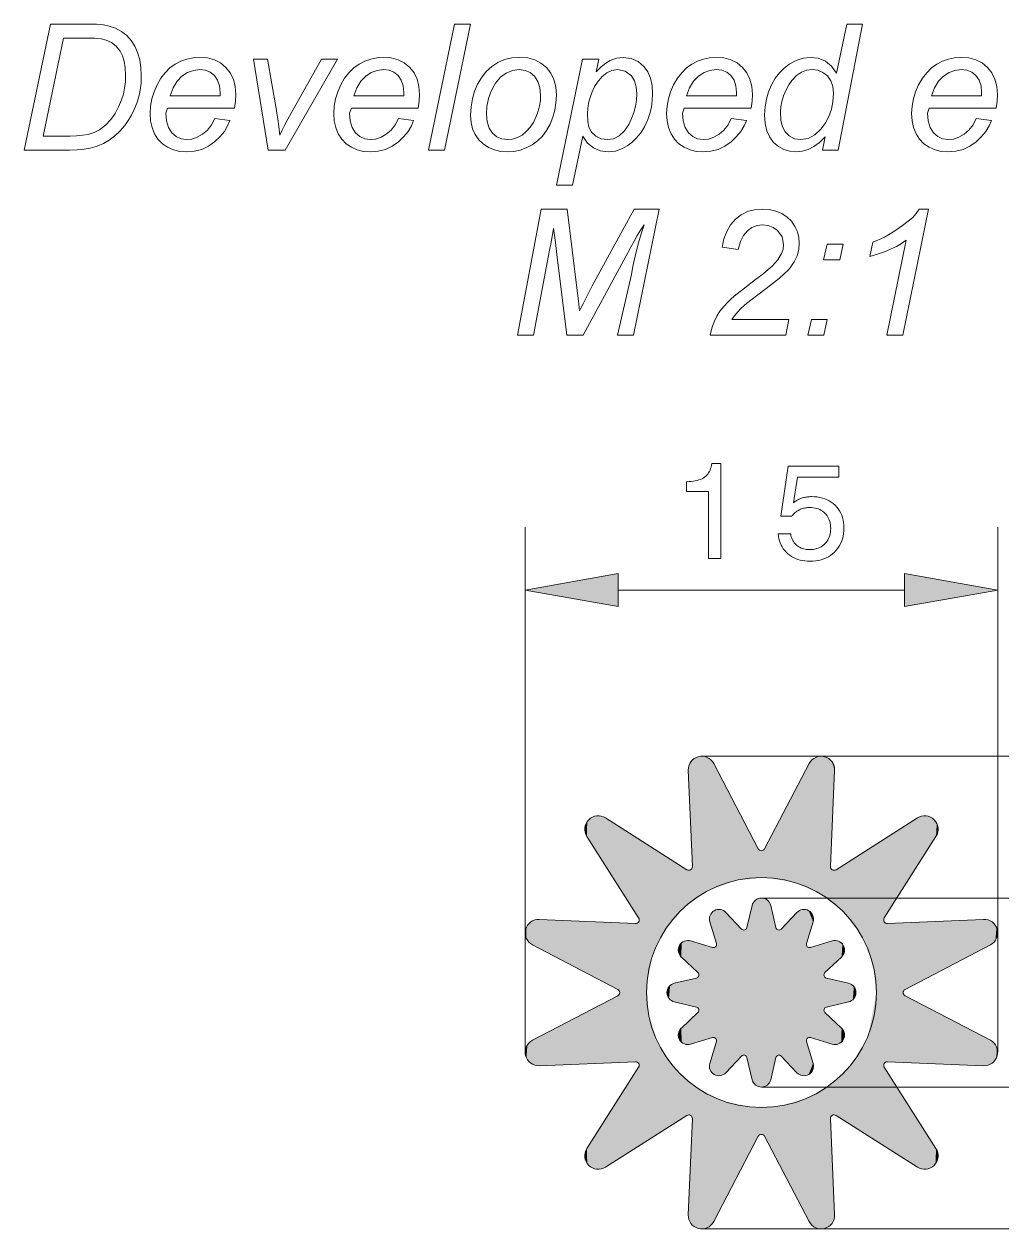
# Model space of a CAD drawing. Extents: x 0 to 594, y 0 to 521.
# Drawn here: x 472.44 to 503.48, y 78.55 to 116.78 of the extents above; entities that cross this region are included whole.
import ezdxf

# ---------------------------------------------------------------- set-up
doc = ezdxf.new("R2010")
doc.units = 0

msp = doc.modelspace()

# ---------------------------------------------------------------- linework, layer by layer
at = {"color": 7, "lineweight": 13, "ltscale": 0.416678}
for p, q in [((488.351, 84.154), (488.351, 100.821)), ((503.351, 84.154), (503.351, 100.821))]:
    msp.add_line(p, q, dxfattribs=at)
at = {"color": 7, "lineweight": 13, "ltscale": 0.227278}
msp.add_line((491.305, 98.821), (500.397, 98.821), dxfattribs=at)
at = {"color": 7, "lineweight": 13}
for p, q in [((493.956, 93.548), (523.502, 93.548)), ((493.956, 78.548), (523.502, 78.548))]:
    msp.add_line(p, q, dxfattribs=at)
at = {"color": 7, "lineweight": 13, "ltscale": 0.076371}
for p, q in [((495.75, 90.609), (494.337, 93.318)), ((495.952, 90.609), (497.365, 93.318)), ((493.658, 90.049), (493.528, 93.101)), ((498.044, 90.049), (498.174, 93.101)), ((491.85, 88.241), (488.798, 88.372)), ((499.852, 88.241), (502.904, 88.372)), ((491.85, 83.855), (488.798, 83.725)), ((499.852, 83.855), (502.904, 83.725)), ((493.658, 82.048), (493.528, 78.996)), ((498.044, 82.048), (498.174, 78.996)), ((495.75, 81.487), (494.337, 78.779)), ((495.952, 81.487), (497.365, 78.779))]:
    msp.add_line(p, q, dxfattribs=at)
at = {"color": 7, "lineweight": 13, "ltscale": 0.076513}
for p, q in [((493.483, 89.948), (490.9, 91.59)), ((498.219, 89.948), (500.802, 91.59)), ((491.951, 88.416), (490.31, 90.999)), ((499.751, 88.416), (501.392, 90.999)), ((491.951, 83.68), (490.31, 81.097)), ((499.751, 83.68), (501.392, 81.097)), ((493.483, 82.149), (490.9, 80.507)), ((498.219, 82.149), (500.802, 80.507))]:
    msp.add_line(p, q, dxfattribs=at)
at = {"color": 7, "lineweight": 13, "ltscale": 0.018089}
for p, q in [((495.39, 88.11), (495.555, 88.814)), ((496.312, 88.11), (496.147, 88.814)), ((494.421, 87.603), (494.212, 88.296)), ((497.281, 87.603), (497.49, 88.296)), ((494.296, 87.478), (493.604, 87.687)), ((497.406, 87.478), (498.098, 87.687)), ((493.835, 86.68), (493.308, 87.175)), ((497.867, 86.68), (498.394, 87.175)), ((493.79, 86.509), (493.085, 86.344)), ((497.912, 86.509), (498.617, 86.344)), ((493.79, 85.587), (493.085, 85.753)), ((497.912, 85.587), (498.617, 85.753)), ((493.835, 85.417), (493.308, 84.921)), ((497.867, 85.417), (498.394, 84.921)), ((494.296, 84.618), (493.604, 84.409)), ((497.406, 84.618), (498.098, 84.409)), ((494.421, 84.494), (494.212, 83.801)), ((497.281, 84.494), (497.49, 83.801)), ((495.39, 83.987), (495.555, 83.283)), ((496.312, 83.987), (496.147, 83.283))]:
    msp.add_line(p, q, dxfattribs=at)
at = {"color": 7, "lineweight": 13, "ltscale": 0.472596}
for p, q in [((495.851, 89.048), (514.755, 89.048)), ((495.851, 83.048), (514.755, 83.048))]:
    msp.add_line(p, q, dxfattribs=at)
at = {"color": 7, "lineweight": 13, "ltscale": 0.01809}
for p, q in [((495.22, 88.064), (494.724, 88.591)), ((496.482, 88.064), (496.978, 88.591)), ((495.22, 84.033), (494.724, 83.505)), ((496.482, 84.033), (496.978, 83.505))]:
    msp.add_line(p, q, dxfattribs=at)
at = {"color": 7, "lineweight": 13, "ltscale": 0.07637}
for p, q in [((491.29, 86.149), (488.582, 87.563)), ((500.412, 86.149), (503.12, 87.563)), ((491.29, 85.947), (488.582, 84.534)), ((500.412, 85.947), (503.12, 84.534))]:
    msp.add_line(p, q, dxfattribs=at)
at = {"color": 7, "lineweight": 13}
for points in [[(472.443, 112.781), (473.277, 116.781), (474.48, 116.781), (474.746, 116.774), (474.967, 116.754), (475.142, 116.719), (475.349, 116.647), (475.535, 116.547), (475.7, 116.417), (475.841, 116.26), (475.957, 116.08), (476.048, 115.875), (476.113, 115.65), (476.152, 115.407), (476.165, 115.147), (476.156, 114.911), (476.129, 114.686), (476.083, 114.471), (476.02, 114.267), (475.941, 114.074), (475.851, 113.894), (475.751, 113.725), (475.639, 113.568), (475.479, 113.382), (475.315, 113.225), (475.146, 113.096), (474.964, 112.993), (474.761, 112.909), (474.537, 112.844), (474.346, 112.809), (474.127, 112.788), (473.881, 112.781)], [(485.28, 112.781), (486.11, 116.781), (486.619, 116.781), (485.789, 112.781)], [(497.872, 113.199), (497.696, 113.029), (497.516, 112.896), (497.332, 112.802), (497.145, 112.745), (496.954, 112.726), (496.748, 112.745), (496.56, 112.801), (496.39, 112.895), (496.238, 113.027), (496.113, 113.195), (496.023, 113.396), (495.97, 113.632), (495.952, 113.901), (495.966, 114.158), (496.007, 114.403), (496.076, 114.637), (496.173, 114.859), (496.291, 115.063), (496.423, 115.239), (496.568, 115.388), (496.728, 115.51), (496.95, 115.63), (497.173, 115.702), (497.395, 115.726), (497.655, 115.695), (497.88, 115.601), (498.071, 115.445), (498.229, 115.226), (498.563, 116.781), (499.063, 116.781), (498.285, 112.781), (497.785, 112.781)], [(473.044, 113.226), (473.693, 113.226), (473.907, 113.229), (474.108, 113.24), (474.297, 113.257), (474.474, 113.281), (474.671, 113.343), (474.837, 113.428), (475.027, 113.572), (475.198, 113.757), (475.331, 113.947), (475.444, 114.153), (475.538, 114.376), (475.594, 114.556), (475.634, 114.747), (475.658, 114.951), (475.665, 115.166), (475.655, 115.398), (475.622, 115.602), (475.567, 115.777), (475.491, 115.923), (475.363, 116.08), (475.215, 116.196), (475.046, 116.274), (474.887, 116.309), (474.68, 116.33), (474.422, 116.337), (473.692, 116.337)], [(478.497, 113.781), (478.974, 113.726), (478.905, 113.55), (478.802, 113.378), (478.664, 113.21), (478.493, 113.047), (478.296, 112.907), (478.081, 112.806), (477.847, 112.746), (477.596, 112.726), (477.385, 112.742), (477.186, 112.791), (476.999, 112.873), (476.832, 112.986), (476.694, 113.129), (476.585, 113.301), (476.506, 113.498), (476.459, 113.711), (476.443, 113.942), (476.457, 114.175), (476.499, 114.405), (476.569, 114.632), (476.666, 114.854), (476.786, 115.061), (476.922, 115.239), (477.075, 115.389), (477.244, 115.511), (477.424, 115.605), (477.612, 115.672), (477.808, 115.712), (478.011, 115.726), (478.261, 115.706), (478.484, 115.647), (478.681, 115.548), (478.851, 115.409), (478.989, 115.236), (479.087, 115.034), (479.146, 114.804), (479.165, 114.544), (479.155, 114.332), (479.125, 114.115), (476.999, 114.115), (476.943, 113.96), (476.964, 113.707), (477.028, 113.498), (477.134, 113.332), (477.27, 113.211), (477.425, 113.139), (477.599, 113.115), (477.771, 113.134), (477.941, 113.191), (478.108, 113.286), (478.262, 113.417), (478.392, 113.582)], [(480.19, 112.781), (479.721, 115.67), (480.17, 115.67), (480.447, 114.1), (480.471, 113.951), (480.497, 113.761), (480.527, 113.531), (480.559, 113.26), (480.634, 113.417), (480.72, 113.585), (480.815, 113.764), (480.921, 113.955), (481.888, 115.67), (482.388, 115.67), (480.731, 112.781)], [(484.33, 113.781), (484.808, 113.726), (484.738, 113.55), (484.635, 113.378), (484.498, 113.21), (484.326, 113.047), (484.129, 112.907), (483.914, 112.806), (483.681, 112.746), (483.429, 112.726), (483.218, 112.742), (483.019, 112.791), (482.832, 112.873), (482.665, 112.986), (482.528, 113.129), (482.418, 113.301), (482.34, 113.498), (482.292, 113.711), (482.277, 113.942), (482.29, 114.175), (482.332, 114.405), (482.402, 114.632), (482.5, 114.854), (482.619, 115.061), (482.756, 115.239), (482.908, 115.389), (483.077, 115.511), (483.258, 115.605), (483.446, 115.672), (483.641, 115.712), (483.844, 115.726), (484.094, 115.706), (484.317, 115.647), (484.514, 115.548), (484.685, 115.409), (484.822, 115.236), (484.92, 115.034), (484.979, 114.804), (484.999, 114.544), (484.989, 114.332), (484.958, 114.115), (482.832, 114.115), (482.777, 113.96), (482.798, 113.707), (482.861, 113.498), (482.967, 113.332), (483.104, 113.211), (483.259, 113.139), (483.433, 113.115), (483.604, 113.134), (483.774, 113.191), (483.941, 113.286), (484.096, 113.417), (484.225, 113.582)], [(486.619, 113.879), (486.632, 114.152), (486.674, 114.408), (486.742, 114.648), (486.839, 114.872), (486.962, 115.08), (487.113, 115.272), (487.287, 115.435), (487.481, 115.562), (487.696, 115.653), (487.93, 115.708), (488.185, 115.726), (488.432, 115.706), (488.654, 115.645), (488.851, 115.543), (489.023, 115.402), (489.162, 115.225), (489.261, 115.021), (489.321, 114.788), (489.341, 114.526), (489.328, 114.283), (489.291, 114.049), (489.228, 113.823), (489.141, 113.606), (489.03, 113.405), (488.898, 113.23), (488.745, 113.079), (488.571, 112.953), (488.384, 112.854), (488.192, 112.783), (487.995, 112.74), (487.793, 112.726), (487.576, 112.742), (487.373, 112.789), (487.183, 112.869), (487.014, 112.978), (486.875, 113.113), (486.764, 113.274), (486.683, 113.458), (486.635, 113.66)], [(489.341, 111.67), (490.174, 115.67), (490.684, 115.67), (490.599, 115.266), (490.76, 115.421), (490.908, 115.541), (491.044, 115.626), (491.246, 115.701), (491.459, 115.726), (491.713, 115.693), (491.937, 115.593), (492.13, 115.427), (492.246, 115.262), (492.33, 115.064), (492.38, 114.834), (492.396, 114.572), (492.387, 114.353), (492.359, 114.143), (492.312, 113.944), (492.247, 113.754), (492.139, 113.525), (492.017, 113.327), (491.879, 113.161), (491.734, 113.025), (491.587, 112.915), (491.439, 112.831), (491.213, 112.752), (490.981, 112.726), (490.736, 112.757), (490.52, 112.851), (490.333, 113.007), (490.176, 113.226), (489.849, 111.67)], [(494.895, 113.781), (495.372, 113.726), (495.303, 113.55), (495.199, 113.378), (495.062, 113.21), (494.891, 113.047), (494.694, 112.907), (494.478, 112.806), (494.245, 112.746), (493.994, 112.726), (493.783, 112.742), (493.583, 112.791), (493.396, 112.873), (493.23, 112.986), (493.092, 113.129), (492.983, 113.301), (492.904, 113.498), (492.857, 113.711), (492.841, 113.942), (492.855, 114.175), (492.897, 114.405), (492.966, 114.632), (493.064, 114.854), (493.184, 115.061), (493.32, 115.239), (493.472, 115.389), (493.641, 115.511), (493.822, 115.605), (494.01, 115.672), (494.206, 115.712), (494.409, 115.726), (494.658, 115.706), (494.882, 115.647), (495.078, 115.548), (495.249, 115.409), (495.386, 115.236), (495.484, 115.034), (495.543, 114.804), (495.563, 114.544), (495.553, 114.332), (495.522, 114.115), (493.396, 114.115), (493.341, 113.96), (493.362, 113.707), (493.425, 113.498), (493.531, 113.332), (493.668, 113.211), (493.823, 113.139), (493.997, 113.115), (494.169, 113.134), (494.338, 113.191), (494.506, 113.286), (494.66, 113.417), (494.79, 113.582)], [(502.672, 113.781), (503.15, 113.726), (503.08, 113.55), (502.977, 113.378), (502.84, 113.21), (502.668, 113.047), (502.471, 112.907), (502.256, 112.806), (502.023, 112.746), (501.771, 112.726), (501.56, 112.742), (501.361, 112.791), (501.174, 112.873), (501.007, 112.986), (500.87, 113.129), (500.76, 113.301), (500.682, 113.498), (500.634, 113.711), (500.619, 113.942), (500.633, 114.175), (500.674, 114.405), (500.744, 114.632), (500.842, 114.854), (500.961, 115.061), (501.098, 115.239), (501.25, 115.389), (501.419, 115.511), (501.6, 115.605), (501.788, 115.672), (501.983, 115.712), (502.186, 115.726), (502.436, 115.706), (502.659, 115.647), (502.856, 115.548), (503.027, 115.409), (503.164, 115.236), (503.262, 115.034), (503.321, 114.804), (503.341, 114.544), (503.331, 114.332), (503.3, 114.115), (501.174, 114.115), (501.119, 113.96), (501.14, 113.707), (501.203, 113.498), (501.309, 113.332), (501.446, 113.211), (501.601, 113.139), (501.775, 113.115), (501.946, 113.134), (502.116, 113.191), (502.284, 113.286), (502.438, 113.417), (502.567, 113.582)], [(477.076, 114.504), (478.663, 114.504), (478.665, 114.608), (478.645, 114.824), (478.585, 115.005), (478.484, 115.149), (478.352, 115.253), (478.197, 115.316), (478.019, 115.337), (477.819, 115.314), (477.631, 115.245), (477.455, 115.129), (477.3, 114.967), (477.174, 114.759)], [(482.909, 114.504), (484.496, 114.504), (484.499, 114.608), (484.479, 114.824), (484.418, 115.005), (484.318, 115.149), (484.186, 115.253), (484.03, 115.316), (483.852, 115.337), (483.652, 115.314), (483.464, 115.245), (483.289, 115.129), (483.134, 114.967), (483.007, 114.759)], [(487.119, 113.932), (487.14, 113.685), (487.204, 113.482), (487.31, 113.322), (487.45, 113.207), (487.612, 113.138), (487.798, 113.115), (487.952, 113.13), (488.105, 113.178), (488.251, 113.257), (488.387, 113.369), (488.508, 113.507), (488.61, 113.662), (488.693, 113.833), (488.758, 114.017), (488.804, 114.191), (488.832, 114.361), (488.841, 114.525), (488.819, 114.764), (488.755, 114.963), (488.648, 115.124), (488.508, 115.242), (488.346, 115.313), (488.161, 115.337), (487.945, 115.31), (487.748, 115.228), (487.57, 115.095), (487.411, 114.911), (487.319, 114.764), (487.245, 114.603), (487.189, 114.425), (487.136, 114.164)], [(490.326, 113.955), (490.338, 113.682), (490.372, 113.508), (490.461, 113.349), (490.594, 113.223), (490.761, 113.142), (490.953, 113.115), (491.154, 113.145), (491.335, 113.234), (491.496, 113.384), (491.636, 113.593), (491.73, 113.785), (491.803, 113.978), (491.855, 114.173), (491.886, 114.37), (491.896, 114.569), (491.877, 114.795), (491.819, 114.985), (491.721, 115.137), (491.525, 115.287), (491.286, 115.337), (491.106, 115.312), (490.939, 115.237), (490.785, 115.113), (490.642, 114.939), (490.556, 114.798), (490.48, 114.636), (490.415, 114.455), (490.366, 114.272), (490.336, 114.105)], [(493.474, 114.504), (495.06, 114.504), (495.063, 114.608), (495.043, 114.824), (494.983, 115.005), (494.882, 115.149), (494.75, 115.253), (494.595, 115.316), (494.416, 115.337), (494.216, 115.314), (494.029, 115.245), (493.853, 115.129), (493.698, 114.967), (493.571, 114.759)], [(496.452, 113.997), (496.468, 113.727), (496.516, 113.521), (496.602, 113.361), (496.733, 113.231), (496.901, 113.144), (497.1, 113.115), (497.33, 113.153), (497.546, 113.266), (497.746, 113.456), (497.886, 113.646), (497.995, 113.853), (498.072, 114.077), (498.119, 114.318), (498.134, 114.577), (498.113, 114.798), (498.049, 114.984), (497.943, 115.136), (497.805, 115.247), (497.645, 115.315), (497.462, 115.337), (497.282, 115.317), (497.119, 115.258), (496.965, 115.151), (496.812, 114.99), (496.716, 114.852), (496.631, 114.692), (496.556, 114.509), (496.498, 114.323), (496.464, 114.152)], [(501.251, 114.504), (502.838, 114.504), (502.841, 114.608), (502.821, 114.824), (502.76, 115.005), (502.66, 115.149), (502.528, 115.253), (502.372, 115.316), (502.194, 115.337), (501.994, 115.314), (501.806, 115.245), (501.631, 115.129), (501.476, 114.967), (501.349, 114.759)], [(488.103, 106.911), (488.862, 110.911), (489.68, 110.911), (490.004, 108.324), (490.041, 108.001), (490.066, 107.787), (490.079, 107.68), (490.112, 107.746), (490.19, 107.899), (490.312, 108.141), (490.478, 108.471), (491.806, 110.911), (492.609, 110.911), (491.788, 106.911), (491.277, 106.911), (491.727, 108.835), (491.76, 109.034), (491.801, 109.241), (491.85, 109.458), (491.906, 109.683), (491.97, 109.917), (492.043, 110.16), (492.123, 110.411), (492.012, 110.242), (491.906, 110.071), (491.806, 109.897), (491.711, 109.72), (491.621, 109.541), (490.191, 106.911), (489.678, 106.911), (489.356, 109.471), (489.334, 109.655), (489.309, 109.854), (489.282, 110.069), (489.253, 110.3), (489.204, 110.041), (489.161, 109.811), (489.123, 109.612), (489.091, 109.443), (488.61, 106.911)], [(494.22, 106.911), (494.278, 107.137), (494.348, 107.338), (494.432, 107.512), (494.533, 107.671), (494.653, 107.824), (494.793, 107.972), (494.9, 108.069), (495.04, 108.188), (495.213, 108.328), (495.419, 108.49), (495.659, 108.673), (495.892, 108.85), (496.069, 108.994), (496.191, 109.104), (496.369, 109.303), (496.49, 109.499), (496.538, 109.637), (496.553, 109.786), (496.505, 110.027), (496.361, 110.229), (496.223, 110.33), (496.066, 110.391), (495.889, 110.411), (495.712, 110.391), (495.55, 110.329), (495.405, 110.226), (495.28, 110.078), (495.181, 109.881), (495.109, 109.633), (494.609, 109.7), (494.662, 109.967), (494.748, 110.203), (494.869, 110.41), (495.024, 110.587), (495.206, 110.729), (495.409, 110.83), (495.633, 110.891), (495.878, 110.911), (496.099, 110.895), (496.305, 110.847), (496.497, 110.767), (496.667, 110.658), (496.806, 110.523), (496.914, 110.363), (496.992, 110.187), (497.038, 110.008), (497.053, 109.825), (497.036, 109.625), (496.982, 109.428), (496.893, 109.236), (496.768, 109.047), (496.69, 108.963), (496.575, 108.855), (496.422, 108.724), (496.23, 108.57), (496.002, 108.393), (495.735, 108.192), (495.51, 108.02), (495.328, 107.87), (495.187, 107.742), (495.029, 107.571), (494.916, 107.411), (496.72, 107.411), (496.624, 106.911)], [(499.831, 106.911), (500.442, 109.923), (500.297, 109.82), (500.134, 109.725), (499.953, 109.636), (499.753, 109.554), (499.534, 109.479), (499.297, 109.411), (499.389, 109.856), (499.572, 109.934), (499.753, 110.024), (499.934, 110.125), (500.113, 110.237), (500.332, 110.388), (500.511, 110.525), (500.652, 110.649), (500.761, 110.768), (500.863, 110.911), (501.154, 110.911), (500.34, 106.911)], [(497.826, 109.3), (497.942, 109.8), (498.442, 109.8), (498.339, 109.3)], [(497.326, 106.911), (497.442, 107.411), (497.942, 107.411), (497.835, 106.911)], [(494.174, 99.821), (494.174, 101.954), (493.474, 101.954), (493.474, 102.26), (493.55, 102.262), (493.621, 102.268), (493.688, 102.275), (493.751, 102.286), (493.811, 102.299), (493.866, 102.314), (493.917, 102.332), (493.965, 102.353), (494.008, 102.376), (494.048, 102.402), (494.084, 102.431), (494.117, 102.463), (494.147, 102.499), (494.174, 102.538), (494.198, 102.58), (494.219, 102.625), (494.237, 102.674), (494.252, 102.726), (494.264, 102.781), (494.273, 102.84), (494.566, 102.84), (494.566, 99.821)], [(496.38, 100.603), (496.78, 100.603), (496.789, 100.557), (496.799, 100.513), (496.813, 100.472), (496.829, 100.432), (496.847, 100.394), (496.868, 100.359), (496.891, 100.325), (496.916, 100.294), (496.945, 100.264), (496.975, 100.237), (497.008, 100.212), (497.042, 100.19), (497.079, 100.17), (497.116, 100.153), (497.156, 100.138), (497.198, 100.126), (497.241, 100.117), (497.286, 100.111), (497.333, 100.107), (497.381, 100.105), (497.44, 100.107), (497.497, 100.113), (497.551, 100.122), (497.603, 100.135), (497.653, 100.151), (497.7, 100.171), (497.745, 100.195), (497.788, 100.223), (497.828, 100.254), (497.866, 100.289), (497.901, 100.327), (497.932, 100.367), (497.959, 100.409), (497.983, 100.454), (498.003, 100.501), (498.02, 100.551), (498.033, 100.602), (498.042, 100.656), (498.047, 100.713), (498.049, 100.772), (498.047, 100.831), (498.042, 100.889), (498.033, 100.944), (498.02, 100.996), (498.004, 101.046), (497.984, 101.094), (497.96, 101.139), (497.933, 101.181), (497.902, 101.221), (497.868, 101.259), (497.83, 101.293), (497.79, 101.324), (497.748, 101.351), (497.703, 101.375), (497.656, 101.395), (497.606, 101.411), (497.553, 101.424), (497.498, 101.433), (497.441, 101.438), (497.381, 101.44), (497.346, 101.439), (497.312, 101.437), (497.279, 101.434), (497.246, 101.429), (497.214, 101.422), (497.182, 101.415), (497.151, 101.406), (497.121, 101.395), (497.091, 101.383), (497.062, 101.37), (497.033, 101.356), (497.005, 101.34), (496.978, 101.322), (496.952, 101.304), (496.926, 101.284), (496.902, 101.262), (496.877, 101.24), (496.854, 101.216), (496.832, 101.19), (496.81, 101.164), (496.466, 101.164), (496.702, 102.753), (498.304, 102.753), (498.304, 102.399), (496.991, 102.399), (496.871, 101.592), (496.893, 101.61), (496.915, 101.628), (496.939, 101.644), (496.963, 101.66), (496.988, 101.675), (497.014, 101.689), (497.04, 101.702), (497.068, 101.714), (497.096, 101.726), (497.125, 101.736), (497.154, 101.745), (497.185, 101.754), (497.215, 101.761), (497.246, 101.768), (497.278, 101.773), (497.31, 101.778), (497.343, 101.781), (497.376, 101.784), (497.41, 101.785), (497.444, 101.786), (497.535, 101.783), (497.622, 101.775), (497.705, 101.761), (497.785, 101.742), (497.861, 101.717), (497.933, 101.687), (498.002, 101.651), (498.068, 101.61), (498.129, 101.564), (498.187, 101.512), (498.241, 101.455), (498.289, 101.395), (498.331, 101.332), (498.367, 101.265), (498.398, 101.195), (498.424, 101.121), (498.443, 101.044), (498.458, 100.964), (498.466, 100.88), (498.469, 100.793), (498.466, 100.7), (498.457, 100.611), (498.442, 100.525), (498.421, 100.443), (498.394, 100.365), (498.361, 100.29), (498.323, 100.219), (498.278, 100.152), (498.227, 100.088), (498.171, 100.027), (498.109, 99.972), (498.044, 99.922), (497.975, 99.878), (497.903, 99.84), (497.827, 99.808), (497.748, 99.781), (497.665, 99.761), (497.578, 99.746), (497.488, 99.737), (497.394, 99.734), (497.31, 99.737), (497.23, 99.744), (497.152, 99.756), (497.078, 99.773), (497.006, 99.794), (496.937, 99.82), (496.871, 99.852), (496.808, 99.887), (496.748, 99.928), (496.691, 99.974), (496.637, 100.023), (496.589, 100.075), (496.545, 100.131), (496.507, 100.189), (496.473, 100.251), (496.445, 100.315), (496.421, 100.382), (496.402, 100.453), (496.388, 100.526)], [(491.305, 99.342), (488.351, 98.821), (491.305, 98.3)], [(500.397, 98.3), (503.351, 98.821), (500.397, 99.342)]]:
    msp.add_lwpolyline(points, close=True, dxfattribs=at)
msp.add_circle((495.851, 86.048), 3.65, dxfattribs=at)
for centre, radius, start, end in [((493.956, 93.119), 0.429, 27.558, 182.442), ((497.746, 93.119), 0.429, 357.558, 152.442), ((490.671, 91.229), 0.428, 57.558, 212.442), ((501.031, 91.229), 0.428, 327.558, 122.442), ((495.851, 90.662), 0.114, 207.558, 332.442), ((493.544, 90.044), 0.114, 237.558, 2.442), ((498.158, 90.044), 0.114, 177.558, 302.442), ((495.851, 88.745), 0.304, 13.2167, 166.7833), ((488.78, 87.943), 0.429, 87.558, 242.442), ((491.855, 88.355), 0.114, 267.558, 32.442), ((494.503, 88.383), 0.304, 43.2167, 196.7833), ((497.199, 88.383), 0.304, 343.2167, 136.7833), ((499.847, 88.355), 0.114, 147.558, 272.442), ((502.922, 87.943), 0.429, 297.558, 92.442), ((495.293, 88.132), 0.1, 223.2167, 346.7833), ((496.409, 88.132), 0.1, 193.2167, 316.7833), ((493.516, 87.396), 0.304, 73.2167, 226.7833), ((494.325, 87.574), 0.1, 253.2167, 16.7833), ((497.377, 87.574), 0.1, 163.2167, 286.7833), ((498.186, 87.396), 0.304, 313.2167, 106.7833), ((493.767, 86.607), 0.1, 283.2167, 46.7833), ((497.935, 86.607), 0.1, 133.2167, 256.7833), ((491.237, 86.048), 0.114, 297.558, 62.442), ((493.155, 86.048), 0.304, 103.2167, 256.7833), ((498.547, 86.048), 0.304, 283.2167, 76.7833), ((500.465, 86.048), 0.114, 117.558, 242.442), ((493.767, 85.49), 0.1, 313.2167, 76.7833), ((497.935, 85.49), 0.1, 103.2167, 226.7833), ((493.516, 84.7), 0.304, 133.2167, 286.7833), ((498.186, 84.7), 0.304, 253.2167, 46.7833), ((488.78, 84.154), 0.429, 117.558, 272.442), ((494.325, 84.523), 0.1, 343.2167, 106.7833), ((497.377, 84.523), 0.1, 73.2167, 196.7833), ((502.922, 84.154), 0.429, 267.558, 62.442), ((491.855, 83.741), 0.114, 327.558, 92.442), ((494.503, 83.713), 0.304, 163.2167, 316.7833), ((495.293, 83.964), 0.1, 13.2167, 136.7833), ((496.409, 83.964), 0.1, 43.2167, 166.7833), ((497.199, 83.713), 0.304, 223.2167, 16.7833), ((499.847, 83.741), 0.114, 87.558, 212.442), ((495.851, 83.352), 0.304, 193.2167, 346.7833), ((493.544, 82.053), 0.114, 357.558, 122.442), ((498.158, 82.053), 0.114, 57.558, 182.442), ((495.851, 81.434), 0.114, 27.558, 152.442), ((490.671, 80.868), 0.428, 147.558, 302.442), ((501.031, 80.868), 0.428, 237.558, 32.442), ((493.956, 78.977), 0.429, 177.558, 332.442), ((497.746, 78.977), 0.429, 207.558, 2.442)]:
    msp.add_arc(centre, radius, start, end, dxfattribs=at)
for points in [[(491.305, 99.342), (488.351, 98.821), (491.305, 99.342), (491.305, 98.3)], [(500.397, 98.3), (503.351, 98.821), (500.397, 98.3), (500.397, 99.342)]]:
    msp.add_solid(points, dxfattribs=at)
at = {"color": 7, "lineweight": 5}
for points in [[(493.658, 90.049), (493.546, 93.244), (493.611, 93.373), (493.573, 93.311)], [(493.658, 90.049), (493.611, 93.373), (493.658, 93.428)], [(494.159, 89.282), (493.658, 93.428), (493.777, 93.509), (493.714, 93.473)], [(494.159, 89.282), (493.658, 90.033), (493.658, 93.428), (493.658, 90.049)], [(494.159, 89.282), (493.777, 93.509), (493.917, 93.546), (493.845, 93.534)], [(494.159, 89.282), (493.917, 93.546), (494.06, 93.535), (493.989, 93.547)], [(494.159, 89.282), (494.06, 93.535), (494.193, 93.477), (494.129, 93.512)], [(495.035, 89.606), (494.159, 89.282), (494.249, 93.433), (494.193, 93.477)], [(495.035, 89.606), (494.249, 93.433), (494.337, 93.318), (494.298, 93.379)], [(495.035, 89.606), (494.337, 93.318), (495.75, 90.609)], [(495.965, 89.696), (495.944, 90.596), (497.365, 93.318), (495.952, 90.609)], [(495.965, 89.696), (497.365, 93.318), (496.887, 89.548)], [(497.741, 89.171), (496.887, 89.548), (497.404, 93.379), (497.365, 93.318)], [(497.741, 89.171), (497.404, 93.379), (497.51, 93.477), (497.453, 93.433)], [(497.741, 89.171), (497.51, 93.477), (497.642, 93.535), (497.573, 93.512)], [(497.642, 93.535), (497.713, 93.547), (497.741, 89.171), (497.785, 93.546)], [(497.741, 89.171), (497.785, 93.546), (498.045, 90.033), (497.857, 93.534)], [(498.045, 90.033), (497.857, 93.534), (497.925, 93.509)], [(498.044, 90.049), (498.045, 90.033), (497.988, 93.473), (497.925, 93.509)], [(498.044, 90.049), (497.988, 93.473), (498.092, 93.373), (498.044, 93.428)], [(498.044, 90.049), (498.092, 93.373), (498.174, 93.101)], [(498.174, 93.101), (498.092, 93.373), (498.156, 93.244), (498.129, 93.311)], [(493.658, 90.049), (493.528, 93.101), (493.546, 93.244), (493.531, 93.173)], [(498.174, 93.101), (498.156, 93.244), (498.171, 93.173)], [(490.254, 91.132), (490.259, 91.346), (490.276, 91.063), (490.285, 91.414)], [(490.276, 91.063), (490.285, 91.414), (490.31, 90.999), (490.322, 91.476)], [(491.951, 88.416), (490.31, 90.999), (490.368, 91.531), (490.322, 91.476)], [(491.951, 88.416), (490.368, 91.531), (490.486, 91.614), (490.423, 91.578)], [(491.951, 88.416), (490.486, 91.614), (490.624, 91.654), (490.553, 91.64)], [(491.951, 88.416), (490.624, 91.654), (490.767, 91.645), (490.696, 91.656)], [(491.951, 88.416), (490.767, 91.645), (490.9, 91.59), (490.836, 91.623)], [(493.483, 89.948), (491.959, 88.403), (490.9, 91.59), (491.951, 88.416)], [(500.802, 91.59), (498.472, 88.589), (498.219, 89.948)], [(500.802, 91.59), (499.738, 88.388), (498.472, 88.589), (499.031, 87.84)], [(500.802, 91.59), (499.751, 88.416), (499.738, 88.388), (499.743, 88.403)], [(501.392, 90.999), (499.751, 88.416), (500.866, 91.623), (500.802, 91.59)], [(501.392, 90.999), (500.866, 91.623), (501.006, 91.656), (500.935, 91.645)], [(501.392, 90.999), (501.006, 91.656), (501.149, 91.64), (501.078, 91.654)], [(501.392, 90.999), (501.149, 91.64), (501.279, 91.578), (501.217, 91.614)], [(501.392, 90.999), (501.279, 91.578), (501.334, 91.531)], [(501.334, 91.531), (501.38, 91.476), (501.392, 90.999), (501.417, 91.414)], [(501.392, 90.999), (501.417, 91.414), (501.426, 91.063), (501.443, 91.346)], [(490.244, 91.203), (490.245, 91.275), (490.254, 91.132), (490.259, 91.346)], [(501.426, 91.063), (501.443, 91.346), (501.448, 91.132), (501.457, 91.275)], [(501.448, 91.132), (501.457, 91.275), (501.458, 91.203)], [(495.965, 89.696), (495.035, 89.606), (495.758, 90.596), (495.75, 90.609)], [(495.965, 89.696), (495.758, 90.596), (495.779, 90.574), (495.768, 90.584)], [(495.965, 89.696), (495.779, 90.574), (495.806, 90.558), (495.792, 90.565)], [(495.965, 89.696), (495.806, 90.558), (495.836, 90.549), (495.82, 90.552)], [(495.965, 89.696), (495.836, 90.549), (495.867, 90.549), (495.851, 90.548)], [(495.965, 89.696), (495.867, 90.549), (495.896, 90.558), (495.882, 90.552)], [(495.965, 89.696), (495.896, 90.558), (495.923, 90.574), (495.91, 90.565)], [(495.965, 89.696), (495.923, 90.574), (495.944, 90.596), (495.934, 90.584)], [(493.483, 89.948), (491.968, 88.373), (491.959, 88.403), (491.964, 88.388)], [(493.483, 89.948), (492.385, 87.193), (491.968, 88.373), (491.969, 88.358)], [(493.483, 89.948), (493.394, 88.747), (492.385, 87.193), (492.789, 88.035)], [(494.159, 89.282), (493.394, 88.747), (493.497, 89.94), (493.483, 89.948)], [(494.159, 89.282), (493.497, 89.94), (493.526, 89.932), (493.511, 89.935)], [(494.159, 89.282), (493.526, 89.932), (493.557, 89.931), (493.542, 89.93)], [(494.159, 89.282), (493.557, 89.931), (493.587, 89.939), (493.572, 89.934)], [(494.159, 89.282), (493.587, 89.939), (493.614, 89.954), (493.601, 89.945)], [(494.159, 89.282), (493.614, 89.954), (493.636, 89.976), (493.625, 89.964)], [(494.159, 89.282), (493.636, 89.976), (493.65, 90.003), (493.644, 89.989)], [(494.159, 89.282), (493.65, 90.003), (493.658, 90.033), (493.655, 90.018)], [(497.741, 89.171), (498.045, 90.033), (498.047, 90.018)], [(498.472, 88.589), (497.741, 89.171), (498.052, 90.003), (498.047, 90.018)], [(498.472, 88.589), (498.052, 90.003), (498.067, 89.976), (498.058, 89.989)], [(498.472, 88.589), (498.067, 89.976), (498.088, 89.954), (498.077, 89.964)], [(498.472, 88.589), (498.088, 89.954), (498.115, 89.939), (498.101, 89.945)], [(498.472, 88.589), (498.115, 89.939), (498.145, 89.931), (498.13, 89.934)], [(498.472, 88.589), (498.145, 89.931), (498.176, 89.932), (498.16, 89.93)], [(498.472, 88.589), (498.176, 89.932), (498.205, 89.94), (498.191, 89.935)], [(498.472, 88.589), (498.205, 89.94), (498.219, 89.948)], [(495.386, 84), (495.39, 88.11), (495.39, 83.987), (495.555, 88.814)], [(495.39, 83.987), (495.555, 88.814), (495.555, 83.283), (495.571, 88.862)], [(495.555, 83.283), (495.571, 88.862), (495.571, 83.234), (495.595, 88.907)], [(495.571, 83.234), (495.595, 88.907), (495.595, 83.189), (495.625, 88.948)], [(495.595, 83.189), (495.625, 88.948), (495.625, 83.149), (495.662, 88.983)], [(495.625, 83.149), (495.662, 88.983), (495.662, 83.114), (495.705, 89.011)], [(495.662, 83.114), (495.705, 89.011), (495.705, 83.086), (495.751, 89.031)], [(495.705, 83.086), (495.751, 89.031), (495.751, 83.065), (495.8, 89.044)], [(495.751, 83.065), (495.8, 89.044), (495.8, 83.053), (495.851, 89.048)], [(495.8, 83.053), (495.851, 89.048), (495.851, 83.048), (495.902, 83.053)], [(495.851, 89.048), (495.902, 89.044), (495.902, 83.053), (495.951, 89.031)], [(495.902, 83.053), (495.951, 89.031), (495.951, 83.065), (495.997, 89.011)], [(495.951, 83.065), (495.997, 89.011), (495.997, 83.086), (496.04, 88.983)], [(495.997, 83.086), (496.04, 88.983), (496.04, 83.114), (496.077, 88.948)], [(496.04, 83.114), (496.077, 88.948), (496.077, 83.149), (496.107, 88.907)], [(496.077, 83.149), (496.107, 88.907), (496.107, 83.189), (496.131, 88.862)], [(496.107, 83.189), (496.131, 88.862), (496.131, 83.234), (496.147, 88.814)], [(496.131, 83.234), (496.147, 88.814), (496.147, 83.283), (496.312, 88.11)], [(488.52, 87.601), (488.526, 88.289), (488.582, 87.563), (488.588, 88.327)], [(491.29, 86.149), (488.582, 87.563), (488.655, 88.353), (488.588, 88.327)], [(491.29, 86.149), (488.655, 88.353), (488.798, 88.372), (488.726, 88.369)], [(491.85, 88.241), (491.29, 86.149), (488.798, 88.372)], [(491.954, 83.798), (491.961, 88.312), (491.961, 83.784), (491.966, 88.327)], [(491.961, 83.784), (491.966, 88.327), (491.966, 83.77), (491.968, 88.342)], [(491.966, 83.77), (491.968, 88.342), (491.968, 83.754), (491.969, 88.358)], [(491.968, 83.754), (491.969, 88.358), (491.969, 83.739), (492.208, 86.276)], [(491.969, 88.358), (492.385, 87.193), (492.208, 86.276)], [(494.206, 88.447), (494.202, 88.345), (494.199, 88.396)], [(494.206, 88.447), (494.221, 88.495), (494.202, 88.345), (494.212, 88.296)], [(494.421, 87.603), (494.212, 88.296), (494.243, 88.541), (494.221, 88.495)], [(494.421, 87.603), (494.243, 88.541), (494.309, 88.617), (494.273, 88.582)], [(494.421, 87.603), (494.309, 88.617), (494.351, 88.646)], [(494.351, 88.646), (494.397, 88.668), (494.421, 87.603), (494.446, 88.682)], [(494.421, 87.603), (494.446, 88.682), (494.424, 87.59), (494.425, 87.576)], [(494.425, 84.52), (494.446, 88.682), (494.446, 83.415), (494.497, 88.687)], [(494.425, 84.534), (494.425, 87.576), (494.425, 84.52), (494.446, 88.682)], [(494.446, 83.415), (494.497, 88.687), (494.497, 83.41), (494.547, 88.684)], [(494.497, 83.41), (494.547, 88.684), (494.547, 83.413), (494.597, 88.672)], [(494.547, 83.413), (494.597, 88.672), (494.597, 83.424), (494.644, 88.652)], [(494.597, 83.424), (494.644, 88.652), (494.644, 83.444), (494.686, 88.625)], [(494.644, 83.444), (494.686, 88.625), (494.686, 83.471), (494.724, 88.591)], [(494.686, 83.471), (494.724, 88.591), (494.724, 83.505), (495.22, 88.064)], [(496.473, 84.042), (496.482, 88.064), (496.482, 84.033), (496.978, 88.591)], [(496.482, 84.033), (496.978, 88.591), (496.978, 83.505), (497.016, 88.625)], [(496.978, 83.505), (497.016, 88.625), (497.016, 83.471), (497.059, 88.652)], [(497.016, 83.471), (497.059, 88.652), (497.059, 83.444), (497.105, 88.672)], [(497.059, 83.444), (497.105, 88.672), (497.105, 83.424), (497.155, 88.684)], [(497.105, 83.424), (497.155, 88.684), (497.155, 83.413), (497.206, 88.687)], [(497.155, 83.413), (497.206, 88.687), (497.206, 83.41), (497.256, 88.682)], [(497.206, 83.41), (497.256, 88.682), (497.256, 83.415)], [(497.256, 88.682), (497.277, 87.576), (497.256, 83.415), (497.277, 84.52)], [(497.305, 88.668), (497.277, 87.576), (497.256, 88.682)], [(497.305, 88.668), (497.281, 87.603), (497.277, 87.576), (497.278, 87.59)], [(497.49, 88.296), (497.281, 87.603), (497.351, 88.646), (497.305, 88.668)], [(497.49, 88.296), (497.351, 88.646), (497.429, 88.582), (497.393, 88.617)], [(497.49, 88.296), (497.429, 88.582), (497.459, 88.541)], [(497.459, 88.541), (497.482, 88.495), (497.49, 88.296), (497.496, 88.447)], [(497.49, 88.296), (497.496, 88.447), (497.501, 88.345), (497.503, 88.396)], [(499.031, 87.84), (499.738, 88.388), (499.382, 86.975), (499.734, 88.373)], [(499.382, 86.975), (499.734, 88.373), (499.501, 86.048), (499.733, 88.358)], [(499.733, 88.358), (499.733, 83.739), (499.501, 86.048), (499.734, 83.723)], [(499.734, 88.342), (499.733, 83.739), (499.733, 88.358)], [(499.736, 88.327), (499.734, 83.754), (499.734, 88.342), (499.733, 83.739)], [(499.741, 88.312), (499.736, 83.77), (499.736, 88.327), (499.734, 83.754)], [(502.904, 88.372), (500.387, 86.131), (499.852, 88.241), (500.376, 86.12)], [(500.412, 86.149), (500.399, 86.141), (502.904, 88.372), (500.387, 86.131)], [(503.12, 87.563), (500.412, 86.149), (502.976, 88.369), (502.904, 88.372)], [(503.12, 87.563), (502.976, 88.369), (503.047, 88.353)], [(503.047, 88.353), (503.114, 88.327), (503.12, 87.563), (503.176, 88.289)], [(488.352, 87.91), (488.353, 87.983), (488.364, 87.839), (488.366, 88.054)], [(488.364, 87.839), (488.366, 88.054), (488.387, 87.77), (488.39, 88.122)], [(488.387, 87.77), (488.39, 88.122), (488.422, 87.707), (488.426, 88.185)], [(488.422, 87.707), (488.426, 88.185), (488.467, 87.65), (488.472, 88.241)], [(488.467, 87.65), (488.472, 88.241), (488.52, 87.601), (488.526, 88.289)], [(491.85, 88.241), (491.315, 86.131), (491.29, 86.149), (491.303, 86.141)], [(491.85, 88.241), (491.335, 86.107), (491.315, 86.131), (491.326, 86.12)], [(491.85, 88.241), (491.347, 86.079), (491.335, 86.107), (491.342, 86.094)], [(491.85, 88.241), (491.351, 86.048), (491.347, 86.079), (491.35, 86.064)], [(491.351, 86.048), (491.85, 88.241), (491.85, 83.855), (491.866, 88.242)], [(491.85, 83.855), (491.866, 88.242), (491.866, 83.855), (491.881, 88.244)], [(491.866, 83.855), (491.881, 88.244), (491.881, 83.852), (491.896, 88.249)], [(491.881, 83.852), (491.896, 88.249), (491.896, 83.848), (491.91, 88.255)], [(491.896, 83.848), (491.91, 88.255), (491.91, 83.841), (491.923, 88.264)], [(491.91, 83.841), (491.923, 88.264), (491.923, 83.833), (491.935, 88.274)], [(491.923, 83.833), (491.935, 88.274), (491.935, 83.823), (491.945, 88.285)], [(491.935, 83.823), (491.945, 88.285), (491.945, 83.811), (491.954, 88.298)], [(491.945, 83.811), (491.954, 88.298), (491.954, 83.798), (491.961, 88.312)], [(494.724, 83.505), (495.22, 88.064), (495.22, 84.033), (495.23, 88.055)], [(495.22, 84.033), (495.23, 88.055), (495.23, 84.042), (495.241, 88.047)], [(495.23, 84.042), (495.241, 88.047), (495.241, 84.049), (495.253, 88.041)], [(495.241, 84.049), (495.253, 88.041), (495.253, 84.056), (495.265, 88.036)], [(495.253, 84.056), (495.265, 88.036), (495.265, 84.06), (495.278, 88.033)], [(495.265, 84.06), (495.278, 88.033), (495.278, 84.063), (495.292, 88.032)], [(495.278, 84.063), (495.292, 88.032), (495.292, 84.064), (495.305, 88.033)], [(495.292, 84.064), (495.305, 88.033), (495.305, 84.063), (495.318, 88.036)], [(495.305, 84.063), (495.318, 88.036), (495.318, 84.061), (495.331, 88.04)], [(495.318, 84.061), (495.331, 88.04), (495.331, 84.056), (495.343, 88.046)], [(495.331, 84.056), (495.343, 88.046), (495.343, 84.05), (495.354, 88.054)], [(495.343, 84.05), (495.354, 88.054), (495.354, 84.043), (495.364, 88.063)], [(495.354, 84.043), (495.364, 88.063), (495.364, 84.034), (495.373, 88.073)], [(495.364, 84.034), (495.373, 88.073), (495.373, 84.023), (495.38, 88.084)], [(495.373, 84.023), (495.38, 88.084), (495.38, 84.012), (495.386, 88.097)], [(495.38, 84.012), (495.386, 88.097), (495.386, 84), (495.39, 88.11)], [(496.147, 83.283), (496.312, 88.11), (496.312, 83.987), (496.316, 88.097)], [(496.312, 83.987), (496.316, 88.097), (496.316, 84), (496.322, 88.084)], [(496.316, 84), (496.322, 88.084), (496.322, 84.012), (496.329, 88.073)], [(496.322, 84.012), (496.329, 88.073), (496.329, 84.023), (496.338, 88.063)], [(496.329, 84.023), (496.338, 88.063), (496.338, 84.034), (496.348, 88.054)], [(496.338, 84.034), (496.348, 88.054), (496.348, 84.043), (496.359, 88.046)], [(496.348, 84.043), (496.359, 88.046), (496.359, 84.05), (496.371, 88.04)], [(496.359, 84.05), (496.371, 88.04), (496.371, 84.056), (496.384, 88.036)], [(496.371, 84.056), (496.384, 88.036), (496.384, 84.061), (496.397, 88.033)], [(496.384, 84.061), (496.397, 88.033), (496.397, 84.063), (496.41, 88.032)], [(496.397, 84.063), (496.41, 88.032), (496.41, 84.064), (496.424, 88.033)], [(496.41, 84.064), (496.424, 88.033), (496.424, 84.063), (496.437, 88.036)], [(496.424, 84.063), (496.437, 88.036), (496.437, 84.06), (496.45, 88.041)], [(496.437, 84.06), (496.45, 88.041), (496.45, 84.056), (496.462, 88.047)], [(496.45, 84.056), (496.462, 88.047), (496.462, 84.049), (496.473, 88.055)], [(496.462, 84.049), (496.473, 88.055), (496.473, 84.042), (496.482, 88.064)], [(499.748, 88.298), (499.741, 83.784), (499.741, 88.312), (499.736, 83.77)], [(499.757, 88.285), (499.748, 83.798), (499.748, 88.298), (499.741, 83.784)], [(499.767, 88.274), (499.757, 83.811), (499.757, 88.285), (499.748, 83.798)], [(499.779, 88.264), (499.767, 83.823), (499.767, 88.274), (499.757, 83.811)], [(499.792, 88.255), (499.779, 83.833), (499.779, 88.264), (499.767, 83.823)], [(499.806, 88.249), (499.792, 83.841), (499.792, 88.255), (499.779, 83.833)], [(499.821, 88.244), (499.806, 83.848), (499.806, 88.249), (499.792, 83.841)], [(499.836, 88.242), (499.821, 83.852), (499.821, 88.244), (499.806, 83.848)], [(499.852, 88.241), (499.836, 83.855), (499.836, 88.242), (499.821, 83.852)], [(499.852, 83.855), (499.836, 83.855), (500.355, 86.079), (499.852, 88.241)], [(499.852, 88.241), (500.376, 86.12), (500.368, 86.107)], [(500.36, 86.094), (500.355, 86.079), (500.368, 86.107), (499.852, 88.241)], [(503.12, 87.563), (503.176, 88.289), (503.182, 87.601), (503.23, 88.241)], [(503.182, 87.601), (503.23, 88.241), (503.235, 87.65), (503.276, 88.185)], [(503.235, 87.65), (503.276, 88.185), (503.28, 87.707), (503.312, 88.122)], [(503.28, 87.707), (503.312, 88.122), (503.315, 87.77), (503.336, 88.054)], [(503.315, 87.77), (503.336, 88.054), (503.338, 87.839), (503.349, 87.983)], [(503.338, 87.839), (503.349, 87.983), (503.35, 87.91)], [(493.282, 87.59), (493.274, 87.213), (493.253, 87.548), (493.247, 87.256)], [(493.318, 87.626), (493.308, 87.175), (493.282, 87.59), (493.274, 87.213)], [(493.835, 86.68), (493.308, 87.175), (493.359, 87.656), (493.318, 87.626)], [(493.835, 86.68), (493.359, 87.656), (493.453, 87.693), (493.404, 87.679)], [(493.835, 86.68), (493.453, 87.693), (493.554, 87.698), (493.503, 87.7)], [(493.835, 86.68), (493.554, 87.698), (493.604, 87.687)], [(494.296, 87.478), (493.835, 86.68), (493.604, 87.687)], [(494.418, 84.56), (494.422, 87.55), (494.422, 84.547), (494.425, 87.563)], [(494.422, 84.547), (494.425, 87.563), (494.425, 84.534), (494.425, 87.576)], [(497.277, 87.563), (497.277, 84.52), (497.277, 87.576)], [(497.28, 87.55), (497.277, 84.534), (497.277, 87.563), (497.277, 84.52)], [(498.098, 87.687), (497.839, 86.634), (497.406, 87.478)], [(498.098, 87.687), (497.85, 86.659), (497.839, 86.634), (497.844, 86.647)], [(498.098, 87.687), (497.867, 86.68), (497.85, 86.659), (497.858, 86.67)], [(498.394, 87.175), (497.867, 86.68), (498.148, 87.698), (498.098, 87.687)], [(498.394, 87.175), (498.148, 87.698), (498.249, 87.693), (498.199, 87.7)], [(498.394, 87.175), (498.249, 87.693), (498.343, 87.656), (498.298, 87.679)], [(498.343, 87.656), (498.385, 87.626), (498.394, 87.175), (498.42, 87.59)], [(498.394, 87.175), (498.42, 87.59), (498.428, 87.213), (498.449, 87.548)], [(493.218, 87.453), (493.216, 87.352), (493.212, 87.403)], [(493.231, 87.502), (493.227, 87.303), (493.218, 87.453), (493.216, 87.352)], [(493.253, 87.548), (493.247, 87.256), (493.231, 87.502), (493.227, 87.303)], [(494.296, 87.478), (493.852, 86.659), (493.835, 86.68), (493.845, 86.67)], [(494.296, 87.478), (493.863, 86.634), (493.852, 86.659), (493.858, 86.647)], [(494.296, 87.478), (493.867, 86.607), (493.863, 86.634), (493.866, 86.621)], [(493.866, 85.502), (493.867, 86.607), (493.867, 85.489), (494.296, 87.478)], [(493.867, 85.489), (494.296, 87.478), (494.296, 84.618), (494.31, 87.475)], [(494.296, 84.618), (494.31, 87.475), (494.31, 84.621), (494.323, 87.474)], [(494.31, 84.621), (494.323, 87.474), (494.323, 84.623), (494.336, 87.475)], [(494.323, 84.623), (494.336, 87.475), (494.336, 84.622), (494.35, 87.477)], [(494.336, 84.622), (494.35, 87.477), (494.35, 84.62), (494.363, 87.481)], [(494.35, 84.62), (494.363, 87.481), (494.363, 84.615), (494.375, 87.487)], [(494.363, 84.615), (494.375, 87.487), (494.375, 84.61), (494.386, 87.494)], [(494.375, 84.61), (494.386, 87.494), (494.386, 84.602), (494.396, 87.503)], [(494.386, 84.602), (494.396, 87.503), (494.396, 84.593), (494.405, 87.513)], [(494.396, 84.593), (494.405, 87.513), (494.405, 84.583), (494.412, 87.525)], [(494.405, 84.583), (494.412, 87.525), (494.412, 84.572), (494.418, 87.537)], [(494.412, 84.572), (494.418, 87.537), (494.418, 84.56), (494.422, 87.55)], [(497.284, 87.537), (497.28, 84.547), (497.28, 87.55), (497.277, 84.534)], [(497.29, 87.525), (497.284, 84.56), (497.284, 87.537), (497.28, 84.547)], [(497.297, 87.513), (497.29, 84.572), (497.29, 87.525), (497.284, 84.56)], [(497.306, 87.503), (497.297, 84.583), (497.297, 87.513), (497.29, 84.572)], [(497.316, 87.494), (497.306, 84.593), (497.306, 87.503), (497.297, 84.583)], [(497.327, 87.487), (497.316, 84.602), (497.316, 87.494), (497.306, 84.593)], [(497.34, 87.481), (497.327, 84.61), (497.327, 87.487), (497.316, 84.602)], [(497.352, 87.477), (497.34, 84.615), (497.34, 87.481), (497.327, 84.61)], [(497.366, 87.475), (497.352, 84.62), (497.352, 87.477), (497.34, 84.615)], [(497.379, 87.474), (497.366, 84.622), (497.366, 87.475), (497.352, 84.62)], [(497.393, 87.475), (497.379, 84.623), (497.379, 87.474), (497.366, 84.622)], [(497.406, 87.478), (497.393, 84.621), (497.393, 87.475), (497.379, 84.623)], [(497.839, 86.634), (497.406, 84.618), (497.406, 87.478), (497.393, 84.621)], [(498.428, 87.213), (498.449, 87.548), (498.455, 87.256), (498.471, 87.502)], [(498.455, 87.256), (498.471, 87.502), (498.475, 87.303), (498.484, 87.453)], [(498.475, 87.303), (498.484, 87.453), (498.487, 87.352), (498.49, 87.403)], [(493.037, 85.768), (493.085, 86.344), (493.085, 85.753), (493.79, 86.509)], [(493.085, 85.753), (493.79, 86.509), (493.79, 85.587), (493.803, 86.513)], [(493.79, 85.587), (493.803, 86.513), (493.803, 85.583), (493.815, 86.519)], [(493.803, 85.583), (493.815, 86.519), (493.815, 85.578), (493.826, 86.526)], [(493.815, 85.578), (493.826, 86.526), (493.826, 85.57), (493.836, 86.535)], [(493.826, 85.57), (493.836, 86.535), (493.836, 85.562), (493.845, 86.545)], [(493.836, 85.562), (493.845, 86.545), (493.845, 85.552), (493.853, 86.556)], [(493.845, 85.552), (493.853, 86.556), (493.853, 85.54), (493.859, 86.568)], [(493.853, 85.54), (493.859, 86.568), (493.859, 85.528), (493.863, 86.581)], [(493.859, 85.528), (493.863, 86.581), (493.863, 85.516), (493.866, 86.594)], [(493.863, 85.516), (493.866, 86.594), (493.866, 85.502), (493.867, 86.607)], [(497.835, 86.607), (497.406, 84.618), (497.836, 86.621), (497.839, 86.634)], [(497.836, 86.594), (497.835, 85.489), (497.835, 86.607), (497.406, 84.618)], [(497.839, 86.581), (497.836, 85.502), (497.836, 86.594), (497.835, 85.489)], [(497.843, 86.568), (497.839, 85.516), (497.839, 86.581), (497.836, 85.502)], [(497.849, 86.556), (497.843, 85.528), (497.843, 86.568), (497.839, 85.516)], [(497.857, 86.545), (497.849, 85.54), (497.849, 86.556), (497.843, 85.528)], [(497.866, 86.535), (497.857, 85.552), (497.857, 86.545), (497.849, 85.54)], [(497.876, 86.526), (497.866, 85.562), (497.866, 86.535), (497.857, 85.552)], [(497.887, 86.519), (497.876, 85.57), (497.876, 86.526), (497.866, 85.562)], [(497.899, 86.513), (497.887, 85.578), (497.887, 86.519), (497.876, 85.57)], [(497.912, 86.509), (497.899, 85.583), (497.899, 86.513), (497.887, 85.578)], [(498.617, 86.344), (497.912, 85.587), (497.912, 86.509), (497.899, 85.583)], [(491.85, 83.855), (491.342, 86.003), (491.35, 86.033), (491.347, 86.018)], [(491.85, 83.855), (491.35, 86.033), (491.351, 86.048)], [(491.969, 83.739), (492.208, 86.276), (492.27, 85.344)], [(492.851, 86.048), (492.855, 86.099), (492.855, 85.998), (492.868, 86.148)], [(492.855, 85.998), (492.868, 86.148), (492.868, 85.948), (492.889, 86.195)], [(492.868, 85.948), (492.889, 86.195), (492.889, 85.902), (492.917, 86.237)], [(492.889, 85.902), (492.917, 86.237), (492.917, 85.86), (492.951, 86.274)], [(492.917, 85.86), (492.951, 86.274), (492.951, 85.823), (492.992, 86.305)], [(492.951, 85.823), (492.992, 86.305), (492.992, 85.792), (493.037, 86.328)], [(492.992, 85.792), (493.037, 86.328), (493.037, 85.768), (493.085, 86.344)], [(498.665, 86.328), (498.617, 85.753), (498.617, 86.344), (497.912, 85.587)], [(498.71, 86.305), (498.665, 85.768), (498.665, 86.328), (498.617, 85.753)], [(498.751, 86.274), (498.71, 85.792), (498.71, 86.305), (498.665, 85.768)], [(498.785, 86.237), (498.751, 85.823), (498.751, 86.274), (498.71, 85.792)], [(498.814, 86.195), (498.785, 85.86), (498.785, 86.237), (498.751, 85.823)], [(498.834, 86.148), (498.814, 85.902), (498.814, 86.195), (498.785, 85.86)], [(498.847, 86.099), (498.834, 85.948), (498.834, 86.148), (498.814, 85.902)], [(498.851, 86.048), (498.847, 85.998), (498.847, 86.099), (498.834, 85.948)], [(499.501, 86.048), (499.734, 83.723), (499.239, 84.69), (499.738, 83.708)], [(499.852, 83.855), (500.355, 86.079), (500.351, 86.048), (500.352, 86.064)], [(499.852, 83.855), (500.351, 86.048), (500.355, 86.018), (500.352, 86.033)], [(491.29, 85.947), (488.655, 83.743), (488.582, 84.534), (488.588, 83.77)], [(491.29, 85.947), (488.798, 83.725), (488.655, 83.743), (488.726, 83.728)], [(491.85, 83.855), (488.798, 83.725), (491.303, 85.955), (491.29, 85.947)], [(491.85, 83.855), (491.303, 85.955), (491.326, 85.977), (491.315, 85.965)], [(491.85, 83.855), (491.326, 85.977), (491.342, 86.003), (491.335, 85.989)], [(499.852, 83.855), (500.355, 86.018), (500.368, 85.989), (500.36, 86.003)], [(500.368, 85.989), (500.376, 85.977), (499.852, 83.855), (500.387, 85.965)], [(499.852, 83.855), (500.387, 85.965), (502.904, 83.725), (500.399, 85.955)], [(500.399, 85.955), (500.412, 85.947), (502.904, 83.725), (503.12, 84.534)], [(492.566, 84.458), (491.969, 83.739), (492.27, 85.344)], [(493.835, 85.417), (493.318, 84.47), (493.308, 84.921)], [(493.835, 85.417), (493.404, 84.418), (493.318, 84.47), (493.359, 84.44)], [(493.835, 85.417), (493.503, 84.397), (493.404, 84.418), (493.453, 84.403)], [(493.835, 85.417), (493.604, 84.409), (493.503, 84.397), (493.554, 84.399)], [(494.296, 84.618), (493.604, 84.409), (493.845, 85.427), (493.835, 85.417)], [(494.296, 84.618), (493.845, 85.427), (493.858, 85.45), (493.852, 85.438)], [(494.296, 84.618), (493.858, 85.45), (493.866, 85.476), (493.863, 85.462)], [(494.296, 84.618), (493.866, 85.476), (493.867, 85.489)], [(497.836, 85.476), (497.839, 85.462), (497.835, 85.489), (497.406, 84.618)], [(498.098, 84.409), (497.406, 84.618), (497.844, 85.45), (497.839, 85.462)], [(498.098, 84.409), (497.844, 85.45), (497.858, 85.427), (497.85, 85.438)], [(498.098, 84.409), (497.858, 85.427), (497.867, 85.417)], [(498.394, 84.921), (498.098, 84.409), (497.867, 85.417)], [(493.231, 84.594), (493.247, 84.841), (493.253, 84.548), (493.274, 84.884)], [(493.253, 84.548), (493.274, 84.884), (493.282, 84.507), (493.308, 84.921)], [(493.282, 84.507), (493.308, 84.921), (493.318, 84.47)], [(498.394, 84.921), (498.199, 84.397), (498.098, 84.409), (498.148, 84.399)], [(498.394, 84.921), (498.298, 84.418), (498.199, 84.397), (498.249, 84.403)], [(498.394, 84.921), (498.385, 84.47), (498.298, 84.418), (498.343, 84.44)], [(498.385, 84.47), (498.394, 84.921), (498.42, 84.507), (498.428, 84.884)], [(498.42, 84.507), (498.428, 84.884), (498.449, 84.548), (498.455, 84.841)], [(488.426, 83.911), (488.467, 84.447), (488.472, 83.855), (488.52, 84.495)], [(488.472, 83.855), (488.52, 84.495), (488.526, 83.808), (488.582, 84.534)], [(488.526, 83.808), (488.582, 84.534), (488.588, 83.77)], [(493.212, 84.694), (493.216, 84.744), (493.218, 84.643), (493.227, 84.794)], [(493.218, 84.643), (493.227, 84.794), (493.231, 84.594), (493.247, 84.841)], [(494.446, 83.415), (494.397, 83.429), (494.424, 84.507), (494.421, 84.494)], [(494.446, 83.415), (494.424, 84.507), (494.425, 84.52)], [(497.256, 83.415), (497.277, 84.52), (497.305, 83.429), (497.278, 84.507)], [(497.305, 83.429), (497.278, 84.507), (497.281, 84.494)], [(498.783, 83.874), (499.239, 84.69), (498.219, 82.149), (500.802, 80.507)], [(498.449, 84.548), (498.455, 84.841), (498.471, 84.594), (498.475, 84.794)], [(498.471, 84.594), (498.475, 84.794), (498.484, 84.643), (498.487, 84.744)], [(498.484, 84.643), (498.487, 84.744), (498.49, 84.694)], [(499.239, 84.69), (499.738, 83.708), (500.802, 80.507), (499.743, 83.694)], [(502.904, 83.725), (503.12, 84.534), (502.976, 83.728), (503.047, 83.743)], [(503.12, 84.534), (503.114, 83.77), (503.047, 83.743)], [(503.182, 84.495), (503.176, 83.808), (503.12, 84.534), (503.114, 83.77)], [(503.235, 84.447), (503.23, 83.855), (503.182, 84.495), (503.176, 83.808)], [(488.364, 84.258), (488.353, 84.114), (488.352, 84.186)], [(488.353, 84.114), (488.364, 84.258), (488.366, 84.043), (488.387, 84.326)], [(488.366, 84.043), (488.387, 84.326), (488.39, 83.974), (488.422, 84.39)], [(488.39, 83.974), (488.422, 84.39), (488.426, 83.911), (488.467, 84.447)], [(493.483, 82.149), (491.968, 83.723), (492.566, 84.458), (491.969, 83.739)], [(493.483, 82.149), (492.566, 84.458), (493.077, 83.676)], [(494.421, 84.494), (494.243, 83.556), (494.212, 83.801), (494.221, 83.601)], [(494.421, 84.494), (494.309, 83.479), (494.243, 83.556), (494.273, 83.515)], [(494.421, 84.494), (494.397, 83.429), (494.309, 83.479), (494.351, 83.45)], [(497.49, 83.801), (497.351, 83.45), (497.281, 84.494), (497.305, 83.429)], [(503.28, 84.39), (503.276, 83.911), (503.235, 84.447), (503.23, 83.855)], [(503.315, 84.326), (503.312, 83.974), (503.28, 84.39), (503.276, 83.911)], [(503.338, 84.258), (503.336, 84.043), (503.315, 84.326), (503.312, 83.974)], [(503.35, 84.186), (503.349, 84.114), (503.338, 84.258), (503.336, 84.043)], [(494.206, 83.65), (494.199, 83.7), (494.212, 83.801), (494.202, 83.751)], [(494.206, 83.65), (494.212, 83.801), (494.221, 83.601)], [(497.49, 83.801), (497.429, 83.515), (497.351, 83.45), (497.393, 83.479)], [(497.49, 83.801), (497.482, 83.601), (497.429, 83.515), (497.459, 83.556)], [(497.496, 83.65), (497.482, 83.601), (497.501, 83.751), (497.49, 83.801)], [(497.496, 83.65), (497.501, 83.751), (497.503, 83.7)], [(498.783, 83.874), (498.16, 82.166), (498.135, 83.201), (498.145, 82.166)], [(498.783, 83.874), (498.191, 82.162), (498.16, 82.166), (498.176, 82.165)], [(498.783, 83.874), (498.219, 82.149), (498.191, 82.162), (498.205, 82.156)], [(491.951, 83.68), (490.368, 80.565), (490.31, 81.097), (490.322, 80.621)], [(491.951, 83.68), (490.486, 80.482), (490.368, 80.565), (490.423, 80.519)], [(491.951, 83.68), (490.624, 80.443), (490.486, 80.482), (490.553, 80.457)], [(491.951, 83.68), (490.767, 80.451), (490.624, 80.443), (490.696, 80.441)], [(491.951, 83.68), (490.9, 80.507), (490.767, 80.451), (490.836, 80.473)], [(493.483, 82.149), (490.9, 80.507), (491.959, 83.694), (491.951, 83.68)], [(493.483, 82.149), (491.959, 83.694), (491.968, 83.723), (491.964, 83.708)], [(493.77, 83.05), (493.497, 82.156), (493.077, 83.676), (493.483, 82.149)], [(500.802, 80.507), (499.743, 83.694), (499.751, 83.68)], [(501.392, 81.097), (500.802, 80.507), (499.751, 83.68)], [(493.77, 83.05), (493.526, 82.165), (493.497, 82.156), (493.511, 82.162)], [(493.77, 83.05), (493.557, 82.166), (493.526, 82.165), (493.542, 82.166)], [(493.77, 83.05), (493.587, 82.158), (493.557, 82.166), (493.572, 82.163)], [(493.77, 83.05), (493.614, 82.143), (493.587, 82.158), (493.601, 82.151)], [(493.77, 83.05), (493.636, 82.12), (493.614, 82.143), (493.625, 82.132)], [(493.77, 83.05), (493.65, 82.093), (493.636, 82.12), (493.644, 82.107)], [(493.77, 83.05), (493.658, 82.063), (493.65, 82.093), (493.655, 82.078)], [(493.77, 83.05), (493.777, 78.587), (493.658, 78.669), (493.714, 78.623)], [(493.77, 83.05), (493.658, 78.669), (493.658, 82.063), (493.658, 82.048)], [(494.599, 82.62), (493.845, 78.563), (493.77, 83.05), (493.777, 78.587)], [(498.135, 83.201), (497.404, 78.718), (497.338, 82.715), (497.365, 78.779)], [(498.135, 83.201), (497.51, 78.619), (497.404, 78.718), (497.453, 78.664)], [(498.135, 83.201), (497.642, 78.561), (497.51, 78.619), (497.573, 78.585)], [(498.135, 83.201), (498.045, 82.063), (497.642, 78.561), (497.713, 78.55)], [(498.135, 83.201), (498.052, 82.093), (498.045, 82.063), (498.047, 82.078)], [(498.135, 83.201), (498.067, 82.12), (498.052, 82.093), (498.058, 82.107)], [(498.135, 83.201), (498.088, 82.143), (498.067, 82.12), (498.077, 82.132)], [(498.135, 83.201), (498.115, 82.158), (498.088, 82.143), (498.101, 82.151)], [(498.135, 83.201), (498.145, 82.166), (498.115, 82.158), (498.13, 82.163)], [(494.599, 82.62), (493.989, 78.55), (493.845, 78.563), (493.917, 78.55)], [(494.599, 82.62), (494.129, 78.585), (493.989, 78.55), (494.06, 78.561)], [(494.599, 82.62), (494.249, 78.664), (494.129, 78.585), (494.193, 78.619)], [(494.599, 82.62), (494.337, 78.779), (494.249, 78.664), (494.298, 78.718)], [(495.75, 81.487), (494.337, 78.779), (495.51, 82.414), (494.599, 82.62)], [(496.443, 82.447), (497.338, 82.715), (495.952, 81.487), (497.365, 78.779)], [(496.443, 82.447), (495.768, 81.512), (495.51, 82.414), (495.758, 81.5)], [(495.75, 81.487), (495.51, 82.414), (495.758, 81.5)], [(496.443, 82.447), (495.792, 81.532), (495.768, 81.512), (495.779, 81.523)], [(496.443, 82.447), (495.82, 81.544), (495.792, 81.532), (495.806, 81.539)], [(496.443, 82.447), (495.851, 81.548), (495.82, 81.544), (495.836, 81.547)], [(496.443, 82.447), (495.882, 81.544), (495.851, 81.548), (495.867, 81.547)], [(496.443, 82.447), (495.91, 81.532), (495.882, 81.544), (495.896, 81.539)], [(496.443, 82.447), (495.934, 81.512), (495.91, 81.532), (495.923, 81.523)], [(496.443, 82.447), (495.952, 81.487), (495.934, 81.512), (495.944, 81.5)], [(493.658, 82.048), (493.531, 78.923), (493.528, 78.996)], [(493.658, 82.048), (493.573, 78.785), (493.531, 78.923), (493.546, 78.852)], [(493.658, 82.048), (493.658, 78.669), (493.573, 78.785), (493.611, 78.723)], [(498.045, 82.063), (497.785, 78.55), (497.713, 78.55)], [(498.045, 82.063), (497.925, 78.587), (497.785, 78.55), (497.857, 78.563)], [(498.044, 82.048), (497.988, 78.623), (498.045, 82.063), (497.925, 78.587)], [(498.044, 82.048), (498.092, 78.723), (497.988, 78.623), (498.044, 78.669)], [(498.174, 78.996), (498.129, 78.785), (498.044, 82.048), (498.092, 78.723)], [(490.259, 80.75), (490.276, 81.033), (490.285, 80.683), (490.31, 81.097)], [(490.285, 80.683), (490.31, 81.097), (490.322, 80.621)], [(501.392, 81.097), (500.935, 80.451), (500.802, 80.507), (500.866, 80.473)], [(501.392, 81.097), (501.078, 80.443), (500.935, 80.451), (501.006, 80.441)], [(501.392, 81.097), (501.217, 80.482), (501.078, 80.443), (501.149, 80.457)], [(501.392, 81.097), (501.334, 80.565), (501.217, 80.482), (501.279, 80.519)], [(501.392, 81.097), (501.38, 80.621), (501.334, 80.565)], [(501.426, 81.033), (501.417, 80.683), (501.392, 81.097), (501.38, 80.621)], [(490.254, 80.965), (490.245, 80.821), (490.244, 80.893)], [(490.245, 80.821), (490.254, 80.965), (490.259, 80.75), (490.276, 81.033)], [(501.448, 80.965), (501.443, 80.75), (501.426, 81.033), (501.417, 80.683)], [(501.458, 80.893), (501.457, 80.821), (501.448, 80.965), (501.443, 80.75)], [(498.174, 78.996), (498.171, 78.923), (498.129, 78.785), (498.156, 78.852)]]:
    msp.add_solid(points, dxfattribs=at)

doc.saveas('drawing.dxf')
